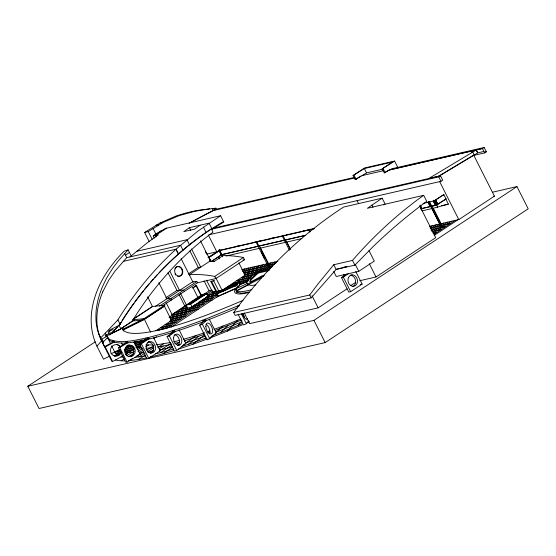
<?xml version="1.0" encoding="UTF-8"?>
<svg xmlns="http://www.w3.org/2000/svg" width="556" height="556" viewBox="0 0 556 556"><rect width="100%" height="100%" fill="white"/><g stroke="black" fill="none" stroke-linecap="round" stroke-linejoin="round"><path stroke-width="0.83" d="M218.793 250.617L218.925 250.2L219.321 250.728L209.112 257.498M219.022 250.561C220.76 250.311 218.939 251.11 218.758 250.367M435.807 200.188L435.306 199.66L435.841 200.167M219.266 250.895L218.911 250.207M220.093 250.005L219.55 249.908L219.898 250.603M433.541 201.369L433.36 200.563L433.548 201.369M219.933 249.832L219.544 249.908L219.71 250.554M208.583 257.122C208.326 258.366 208.896 256.559 208.333 257.852M219.544 249.908L219.808 250.193M250.186 282.128L251.145 279.71L258.179 273.065L269.146 270.536M102.735 291.851L102.728 291.879C97.224 305.049 94.791 320.02 98.905 333.927L100.427 338.25L104.743 346.791M118.345 347.646L126.393 342.857L127.122 341.231L127.859 342.684L119.707 347.542L118.345 347.646L125.705 362.213L127.067 362.102L140.244 354.255L134.052 341.989M102.735 291.865L108.698 280.287L115.155 270.89L126.733 257.664L180.526 245.286L183.042 250.269L182.57 250.381M120.381 323.092L119.067 325.329L108.962 330.389L110.741 333.906L110.262 334.399L117.351 327.136M120.749 323.147L119.067 325.329L120.847 328.839L110.741 333.906M223.54 221.545C207.492 230.9 192.418 241.86 178.469 254.12A386.086 314.008 77 0 0 121.291 322.237L119.088 325.364L120.812 322.508M100.427 338.25L117.928 319.909L119.137 317.872A404.003 328.582 77 0 1 175.988 249.22L197.839 231.136L220.6 215.721L223.797 222.052L212.079 229.1L209.063 223.13L189.353 227.675L183.807 231.63L194.6 229.141L200.146 225.187M121.291 322.237L120.291 323.265M167.036 336.63L172.805 332.314L174.41 330.097L175.147 331.557L169.351 335.893L167.036 336.63L174.396 351.197L176.711 350.461L185.989 343.511L179.018 329.715M218.16 296.133L217.055 293.943L236.689 285.256L239.566 281.76L240.672 283.942L237.794 287.445L218.16 296.133L170.97 327.227M235.209 285.596L235.278 285.499A64.454 10.863 -26.8 0 1 237.419 283.025L229.621 286.069L220.385 292.157L235.209 285.596L235.577 286.326M233.701 312.479L309.727 294.965L317.698 284.311L333.732 264.739L352.504 260.41L353.206 259.582A546.861 444.772 77 0 1 418.251 199.222L423.686 195.316L426.751 201.383L421.358 205.338A695.563 565.716 77 0 0 373.792 245.947L354.888 265.122L336.116 269.451L311.193 297.877L235.167 315.398L233.701 312.479A546.861 444.772 77 0 1 343.664 207.027L382.146 198.158L385.086 203.982L383.744 204.921M238.086 314.244L243.507 324.975L246.371 323.738L248.74 320.784M109.33 356.264L103.506 359.183L96.946 346.193L101.56 340.877L97.738 330.938A214.31 82.962 -48.9 0 1 96.153 322.195L96 319.971A217.354 80.168 -46.7 0 1 96.014 312.924L96.174 310.477A218.55 76.471 -44.5 0 1 97.835 300.601L98.488 298.092A218.195 72.085 -42.3 0 1 100.977 290.447L101.984 287.855A216.486 67.172 -40.1 0 1 105.612 280.148L106.981 277.527A214.22 62.05 -38 0 1 111.728 269.841L113.466 267.234A211.753 56.858 -35.9 0 1 119.304 259.659L128.13 249.846L131.383 256.288M238.232 325.274L242.027 320.937M108.997 333.558L105.181 335.47L105.918 336.922L101.97 338.91L103.444 341.822L102.86 342.475L99.031 334.503M107.6 337.457L102.86 342.475L101.574 339.626M111.151 333.697L120.11 324.224L117.928 319.909M227.334 331.105L237.836 320.166M220.808 332.377L227.974 325.469M209.188 319.012L216.152 332.815L209.716 338.757L207.04 339.785L199.687 325.218L205.518 319.144L239.198 305.313M199.687 325.218L202.356 324.19L206.248 320.597L205.518 319.144L184.154 326.949L165.813 332.877L147.66 337.721L148.396 339.181M207.04 339.785L207.909 338.986M212.385 335.65L209.716 338.062L212.128 337.138A205.275 34.59 -26.8 0 0 227.036 331.23L228.419 330.66A205.275 34.59 -26.8 0 0 242.444 324.787M215.499 332.835L223.06 326.004A171.672 28.926 -26.8 0 0 236.856 320.562L238.037 320.082A172.172 29.009 -26.8 0 0 240.414 319.109M430.851 206.464C426.584 195.441 429.288 207.902 431.38 206.457M219.252 250.485L208.903 257.261L211.113 261.633L221.677 254.599L259.061 246.051M268.819 267.38L270.16 266.831L260.472 247.941M432.151 205.984L431.38 206.457M126.705 257.685L124.669 253.564M129.909 256.948L147.229 242.798L158.453 234.799L153.261 235.987L154.311 238.072M204.177 338.722L206.067 337.11M269.625 269.611L257.81 272.336L250.777 278.98L249.818 281.405L250.395 282.114L261.897 276.026L264.371 275.213M193.001 344.206L204.629 334.74M207.756 332.196L209.042 331.147M188.505 344.247L198.902 336.151A176.085 29.67 -26.8 0 0 204.893 334.093M248.511 280.815L240.672 283.942L236.001 288.682L236.133 290.906L236.821 292.275L241.068 293.165A62.911 10.599 -26.8 0 0 248.81 292.018M182.952 345.283L184.814 343.886M185.426 343.427L195.934 335.553M125.545 255.287L129.43 252.424M184.474 341.28L185.794 340.328M285.638 239.803L284.297 240.345L282.233 235.855M441.812 227.39C440.38 228.453 443.91 226.751 442.381 227.112M151.023 356.862L151.003 356.862A205.101 34.555 -26.8 0 0 162.964 353.776L172.728 346.958M176.217 344.525L179.706 342.093L179.157 342.246A178.789 30.121 -26.8 0 1 174.897 343.393M160.747 352.573L171.936 344.984M382.146 198.158L367.37 208.291L423.686 195.316M149.286 241.679L144.623 232.457L160.114 222.9L176.384 215.888A168.537 156.945 89.1 0 1 200.542 209.932L216.089 208.229L215.575 208.507M133.405 319.088L152.49 306.502L147.611 296.834M397.714 167.266L394.579 161.066L364.541 167.988L353.06 175.55L355.214 179.588L366.543 172.895L383.105 169.08M208.194 257.199L208.66 257.101M208.535 257.47L219.106 250.541L221.309 254.912L221.629 254.738M188.185 274.045L198.235 267.429L200.737 267.193L191.514 248.942M189.255 274.761L210.495 260.764M221.531 254.808L211.19 261.612L208.722 256.921L208.743 257.539M212.906 261.654L214.47 261.292L223.081 255.614L225.291 255.607A200.514 111.666 56.6 0 1 243.417 257.498L244.522 259.68L215.818 278.591L197.512 282.809L162.977 305.564M492.491 192.216L516.969 186.573L528.2 208.806L325.177 342.579L39.031 408.514L27.8 386.281L95.236 341.85M132.856 319.45L152.525 306.495L164.458 305.23L164.798 305.967L144.428 319.387L123.078 329.882L144.143 319.373L164.736 305.849M165.723 297.821L176.947 290.42L183.633 290.176L184.307 291.511M121.771 328.554L121.604 328.228L134.608 319.658M120.603 328.964L131.967 321.514L137.791 312.34A397.227 323.071 77 0 1 212.997 232.172L211.398 228.801A390.333 317.462 77 0 0 158.988 272.864M353.06 175.55L364.333 168.524L392.494 162.039L382.16 168.843L384.307 172.881L391.702 168.788L484.151 147.486L486.319 151.781L484.596 152.914L473.67 155.43M155.339 306.398L192.779 281.732L196.838 281.475L197.512 282.809M159.405 306.141L196.838 281.475M121.604 328.228L123.293 329.02L144.094 318.657L164.458 305.23M194.864 286.423L196.483 285.562L201.633 295.757M194.76 286.694L192.571 287.938L196.483 285.562M189.165 274.768L191.611 274.615A200.514 111.666 56.6 0 1 214.713 276.408L243.417 257.498M210.877 281.51L211.454 281.127L216.604 291.323L219.418 290.677L218.842 291.052L213.692 280.856L210.877 281.51L216.027 291.705L216.604 291.323M382.16 168.843L394.579 161.066M213.692 280.856L214.268 280.481L212.858 280.808M185.961 305.216L202.036 294.624L206.728 293.547L208.201 296.459L192.126 307.051L187.435 308.128L185.961 305.216L190.652 304.139L206.728 293.547M171.741 314.654L184.828 306.022L186.705 305.591L180.478 293.255M201.828 295.16L188.018 304.257L190.861 303.604L204.671 294.506L201.828 295.16L202.196 295.889L204.33 295.396M117.844 355.576L115.113 352.817L119.853 349.641M169.024 317.247L186.705 305.591M203.67 294.416L209.091 290.844L212.093 290.149M189.075 304.528L202.196 295.889M115.822 353.908L120.159 351.051M129.346 344.998L125.406 347.59L132.168 346.034M170.025 318.192L187.08 306.954M206.366 294.249L212.128 290.454M242.194 270.64L244.821 268.909M131.133 345.429L124.572 349.752L132.078 348.021M134.413 343.267L137.693 341.106M187.9 308.024L170.497 319.491L185.516 316.03M212.997 291.483L207.235 295.285L220.002 292.338M243.98 271.071L248.574 268.048M206.512 280.12L212.739 292.463L214.178 291.518M192.967 306.099L195.497 304.431M198.068 302.735L200.695 301.005M202.662 299.712L205.289 297.981M125.044 351.051L132.258 346.291M134.886 344.567L142.1 339.806M193.28 306.092L197.213 303.493L212.232 300.038M198.527 302.631L201.807 300.469L213.073 297.877M202.46 300.038L214.623 292.025M243.799 272.801L252.327 267.179M125.517 352.344L133.391 347.159M135.358 345.86L145.199 339.375M147.66 337.721L148.487 339.118L146.61 339.549L139.507 344.233L146.867 358.794M159.635 329.868L218.946 290.781M244.272 274.101L256.08 266.317M133.864 348.452L126.65 353.213L127.762 352.956M259.833 265.448L163.388 328.999L155.882 330.73L192.619 306.523L203.885 303.923M139.507 344.233L141.384 343.796L149.738 338.298M217.055 293.943L229.371 285.826L239.566 281.76M142.155 348.125L137.895 347.403L140.897 345.429M223.595 291.01L229.989 286.792L237.898 283.636M232.755 284.901L263.593 264.587M147.298 342.823L149.272 341.523M153.609 338.667L156.5 336.755M239.789 281.878L267.346 263.725L241.818 269.604M239.608 283.609L271.099 262.856M242.868 283.067L250.575 277.986M261.077 271.071L268.291 266.317M270.258 265.017L274.852 261.994M265.497 269.764L268.847 267.554L258.179 246.44M269.994 266.797L276.638 262.425M269.243 268.909L271.863 267.179M150.064 357.084L151.454 356.167M171.06 343.247L159.273 351.017L160.225 350.801L153.637 337.763M160.225 350.801L148.744 358.363L141.384 343.796M209.258 234.708L440.998 181.312L442.715 180.179L440.512 175.814L212.149 228.433M436.856 204.914L434.653 200.549L443.841 194.593L435.209 200.195M433.666 200.938L434.215 200.751L436.62 205.074L446.051 198.958L443.764 194.607M446.051 198.958L435.8 205.366M355.757 271.488L362.137 284.109L350.655 291.678L348.772 292.108L341.419 277.541L346.583 274.143M341.419 277.541L343.295 277.11L348.459 273.705M333.725 271.495L336.262 276.52L358.787 271.328L374.285 261.111L369.01 250.666M430.01 227.321L432.533 225.66M430.511 228.599L436.286 224.791M431.463 231.192L443.792 223.06M350.878 285.492L355.826 282.233M432.644 232.019L447.552 222.198M244.279 313.007L249.651 323.641L318.164 307.85L347.041 288.828M451.305 221.33L442.694 227.008L433.548 208.903M434.243 234.18L455.058 220.468M434.139 235.459L457.873 219.822M473.691 155.138L494.409 196.15L458.811 219.606L439.671 181.645M359.774 280.717L376.009 276.978L435.716 237.634L419.669 205.859M27.8 386.281L313.945 320.346L516.969 186.573M144.623 232.457L148.25 231.567L163.082 222.47L179.122 215.645L194.35 211.398L209.633 208.834M153.546 235.626L161.469 230.531M166.779 228.12L155.249 235.535L155.958 236.919M158.995 348.848L163.297 346.089M153.261 235.987L165.396 228.44L220.6 215.721M138.687 359.371L145.672 355.006M149.05 352.893L153.783 349.932M158.516 346.972L163.478 343.872M158.849 282.726L166.946 298.753L168.412 297.856M138.736 357.001L145.019 353.164M147.82 351.461L153.407 348.049M355.214 179.588L361.08 176.064M384.307 172.881L390.048 169.434M484.151 147.486L482.393 148.542L389.937 169.844L482.393 148.542L484.596 152.914M438.809 176.106L472.947 155.583M438.232 176.627L477.764 152.865L483.859 151.454M211.607 229.211L438.747 176.871L440.512 175.814L428.773 178.518L476.29 149.946L477.68 152.914L476.318 150.002M128.985 360.601L132.404 358.564M136.901 355.889L143.601 351.899M146.478 350.19L154.026 345.693M139.056 352.532L143.476 349.953M121.083 360.774L124.53 358.808M128.109 356.771L133.384 353.776M137.909 351.197L142.426 348.626M145.95 346.624L148.709 345.054M126.275 355.764L134.017 351.448M137.534 349.488L140.348 347.924M215.693 208.444L213.428 208.465M435.313 200.195L434.431 200.653M114.133 342.128L112.653 340.432L113.389 341.884L104.465 346.749L105.244 346.965L114.133 342.128L113.396 340.675M121.486 356.375L122.925 355.59M136.623 348.125L137.93 347.417M101.56 340.877L111.819 361.31L112.604 361.532L123.321 355.701M125.475 354.526L126.907 353.741L124.586 349.14M270.411 268.444L257.914 271.328L254.613 273.712A49.665 8.368 -26.8 0 0 247.559 284.081L261.167 277.048L263.6 276.249M114.605 356.014L119.978 352.782L115.704 353.762M214.609 209.758L213.448 210.356A218.571 32.554 -25.1 0 0 190.68 222.386M189.061 223.38A205.505 30.608 -25.1 0 1 213.268 210.613L215.791 209.32L214.032 210.376L354.846 177.934M113.035 329.409L108.135 331.862L109.706 334.969M102.714 342.183L103.444 341.822M111.068 353.811L119.811 349.439M116.628 331.272L114.411 332.071M118.025 330.577L120.694 328.943M126.295 346.207L128.492 345.109M133.551 342.586L136.561 341.085M219.286 250.409L219.703 250.228M420.677 209.056L421.038 208.882M436.634 205.025L437.085 204.803M208.437 257.108L208.173 257.678L208.834 257.643M208.618 257.213L208.25 257.657L208.771 257.414M247.705 283.351L236.001 288.682L236.821 292.275M216.687 297.099L235.702 288.689L234.896 290.1A64.566 10.877 -26.8 0 0 249.06 292.442M221.615 254.766L219.71 250.256M434.451 200.591L433.284 201.084L435.494 205.456L436.238 205.171M421.024 208.91L421.691 208.611M246.725 322.946L248.157 322.327A205.275 34.59 -26.8 0 0 249.588 321.702M237.746 307.711C209.299 319.943 180.269 331.084 150.238 338.792C137.256 341.134 123.14 345.874 110.241 340.863L107.412 337.395M137.895 347.403L140.911 346.138M241.45 321.966L240.268 322.459A188.727 31.796 -26.8 0 1 233.249 325.364L232.088 325.837A188.727 31.796 -26.8 0 1 225.201 328.603L224.068 329.055A188.727 31.796 -26.8 0 1 217.333 331.668L216.228 332.092M247.364 281.663L239.74 284.762M212.941 335.442L214.164 334.969A198.659 33.471 -26.8 0 0 220.357 332.558L221.608 332.064A198.659 33.471 -26.8 0 0 229.204 329.013L230.483 328.492A198.659 33.471 -26.8 0 0 242.152 323.62M223.06 326.004L222.984 326.031A172.172 29.009 -26.8 0 1 214.102 329.34M206.248 320.597L203.607 321.604L202.87 320.145M209.786 330.889L208.722 331.265A172.172 29.009 -26.8 0 1 207.659 331.633M128.13 249.846L124.12 251.229C99.76 274.914 81.301 312.945 96.946 346.193M240.672 283.942L247.656 281.579M198.902 336.151L198.805 336.178A178.789 30.121 -26.8 0 1 192.925 338.111L191.959 338.416A178.789 30.121 -26.8 0 1 186.323 340.168L185.405 340.446A178.789 30.121 -26.8 0 1 184.495 340.717M181.868 346.43L182.938 346.082A198.659 33.471 -26.8 0 0 188.408 344.282L189.52 343.907A198.659 33.471 -26.8 0 0 195.163 341.961L196.31 341.558A198.659 33.471 -26.8 0 0 203.315 339.042L204.497 338.604A198.659 33.471 -26.8 0 0 205.685 338.166M178.427 349.119L179.595 348.744A205.275 34.59 -26.8 0 0 192.835 344.261L194.086 343.823A205.275 34.59 -26.8 0 0 206.86 339.146M186.107 342.684L187.073 342.371A188.727 31.796 -26.8 0 0 192.988 340.439L193.988 340.098A188.727 31.796 -26.8 0 0 200.125 337.992L201.168 337.624A188.727 31.796 -26.8 0 0 205.379 336.123M173.945 348.89L173.514 349.015A198.659 33.471 -26.8 0 1 167.544 350.746L166.571 351.017A198.659 33.471 -26.8 0 1 160.913 352.532L159.996 352.768A198.659 33.471 -26.8 0 1 156.403 353.644L155.527 353.852M433.02 208.34L448.379 204.121L445.815 199.013M423.026 203.454L433.736 200.883M421.622 208.667L421.948 208.535L420.253 205.178M183.202 339.362L184.099 339.111A172.172 29.009 -26.8 0 0 195.413 335.72L196.4 335.407A172.172 29.009 -26.8 0 0 204.518 332.717M336.436 269.236L346.875 266.602M215.186 209.459L354.096 177.454M362.602 175.494L383.306 170.72M471.363 152.386L472.774 152.066L474.164 155.027M484.637 152.163L486.319 151.781M211.398 228.801L212.079 229.1M206.026 232.582L203.517 227.091M136.324 251.381L186.934 239.719L189.513 244.821M123.147 261.396L175.995 249.213L178.469 254.12L175.995 249.213M443.792 194.989L443.584 194.259L443.605 194.885M235.841 246.503L240.908 245.335M252.723 242.611L255.26 242.027M256.948 241.638L260.319 240.859M271.293 238.329L274.671 237.551M286.486 234.834L289.023 234.25M303.368 230.942L305.904 230.358M307.586 229.969L310.964 229.19M428.294 202.155L429.767 201.814M314.154 228.537L219.613 250.325L221.823 254.69L305.765 235.306M219.752 250.568L314.272 228.794M206.603 254.134L216.791 251.785L208.285 234.91M304.931 235.417L285.506 239.893L290.434 249.651M430.156 206.561L421.128 208.646L422.226 210.828L432.082 208.556L438.969 222.191M208.931 257.643L209.063 257.226M441.624 205.678L448.379 204.121M226.111 256.017L259.388 248.351M260.326 248.136L285.666 242.298L284.568 240.109L259.221 245.954L269.889 267.068L272.357 266.505M286.604 242.082L301.811 238.573M493.471 196.365L494.409 196.15M243.021 260.027L244.522 259.68M268.096 263.551L277.854 261.299M429.531 226.348L440.039 223.929L430.858 229.982L441.652 227.494M440.79 223.755L458.992 219.481M430.372 228.043L450.645 223.373M242.479 271.418L274.018 264.149M243.889 273.059L268.951 267.283M445.87 226.521L442.59 227.279L431.922 206.158L436.293 205.15L434.083 200.779M432.45 231.505L441.464 229.426M244.557 274.873L259.576 271.418M436.87 232.45L433.117 233.318L441.547 227.765L430.879 206.644M241.464 277.555L254.231 274.615M236.87 280.585L251.138 277.298M232.283 283.609L248.984 279.758M227.689 286.632L230.691 285.944M239.65 283.88L242.451 283.233M170.178 300.177L171.679 299.83L171.005 298.496L166.946 298.753M223.095 289.662L224.596 289.315M212.739 292.463L216.027 291.705M218.842 291.052L222.129 290.295L215.895 277.958M164.798 305.967L164.326 306.078L171.561 320.395L170.06 320.742M206.227 296.911L208.201 296.459M206.401 297.446L217.66 294.847L167.141 328.137L164.138 328.825M343.566 267.311L346.833 266.553M184.078 306.523L185.954 306.092M179.484 309.546L187.574 307.683M143.844 319.519L144.553 319.144M174.89 312.576L199.291 306.954M172.172 315.169L198.457 309.115M352.059 274.907L350.183 275.338L350.634 275.289A5.796 4.712 77 0 1 355.555 280.537A5.796 4.712 77 0 1 352.302 286.639M121.646 328.311L122.223 328.179A181.277 30.545 -26.8 0 0 243.041 300.351M169.83 317.678L186.35 313.869M169.656 321.653L180.922 319.054M165.062 324.676L176.328 322.084M160.475 327.706L171.734 325.107M360.253 284.547L362.137 284.109M122.445 328.617L122.223 328.179L106.669 335.935L109.504 339.403C121.82 344.192 135.33 340.084 147.75 337.666M134.503 343.525L144.268 341.28M135.171 345.345L140.425 344.129L135.831 347.159L139.584 346.291M114.779 352.011L120.061 350.787M125.232 351.566L134.024 349.543L126.518 353.63L126.907 353.741M117.441 355.333L119.137 354.936M159.336 350.016L161.546 349.515A188.727 31.796 -26.8 0 0 167.21 348.139L168.044 347.924A188.727 31.796 -26.8 0 0 172.325 346.777M170.317 342.559L156.507 344.803M153.053 351.281L147.688 352.143M145.804 355.896L134.427 357.452M157.424 347.152L168.44 344.977A178.789 30.121 -26.8 0 0 171.609 344.22M153.769 347.667L145.971 348.244M132.995 319.825L144.094 318.657L150.62 332.189M144.157 352.573L139.354 352.928M160.114 222.9L162.672 222.671M156.034 225.11L158.655 224.874M132.634 320.958L140.932 320.228M214.665 208.347L216.089 208.229M128.248 360.663L130.097 360.51A205.275 34.59 -26.8 0 0 138.242 359.447L140.466 359.065A205.275 34.59 -26.8 0 0 146.742 357.821M139.556 354.311L140.244 354.255M209.348 261.522L214.47 261.292M153.227 345.047L145.929 344.776M255.857 284.818A49.665 8.368 -26.8 0 1 251.43 285.409L247.948 284.853L236.133 290.906L240.331 291.712A62.911 10.599 -26.8 0 0 251.875 289.593M237.766 305.925L239.205 306.022M133.642 352.831L129.346 352.087M122.904 329.534L123.599 329.625M123.856 357.383L120.965 356.82M428.377 202.558L428.03 201.87L428.634 202.217M115.446 359.982L116.364 360.205A205.275 34.59 -26.8 0 0 120.214 360.726L121.66 360.802A205.275 34.59 -26.8 0 0 124.794 360.83M383.098 168.628L385.245 172.666M353.998 175.335L356.153 179.373M438.747 176.871L440.998 181.312M435.682 199.965L437.892 204.337L435.612 199.979M434.806 200.445L437.016 204.816M434.646 200.521L436.856 204.893M436.62 205.074L437.718 207.263M434.243 200.709L436.453 205.081M433.367 201.029L435.577 205.393L421.858 208.597L420.121 205.171M431.699 206.29L429.489 201.918L431.574 206.359M430.983 206.373L431.72 207.833M364.333 168.524L366.543 172.895M371.86 205.067L373 207.319M357.049 200.633L358.599 203.704M369.309 263.704L376.009 276.978M355.381 264.587L358.787 271.328M352.504 260.41L354.888 265.122M343.733 274.657L344.511 276.193M343.295 277.11L350.655 291.678M333.732 264.739L336.116 269.451M309.324 229.607L310.429 231.796M308.51 229.795L309.616 231.984M286.75 241.888L290.183 248.678M283.046 235.668L285.249 240.032M284.464 240.38L289.412 250.186M312.027 295.702L318.164 307.85M309.727 294.965L311.193 297.877M313.945 320.346L325.177 342.579M256.761 241.721L258.971 246.093M261.299 252.139L264.364 258.199M255.948 241.909L258.158 246.28M261.897 276.026L262.265 276.756M261.167 277.048L261.535 277.778L236.654 290.941L237.391 292.4M257.81 272.336L258.179 273.065M214.838 208.34L215.429 209.508L214.922 209.793L214.22 208.403M212.246 208.583L213.268 210.613M238.858 262.828L245.092 275.164M247.795 284.123L248.164 284.853M221.677 254.599L222.782 256.789M219.182 250.527L221.392 254.891M236.689 285.256L237.794 287.445M218.418 256.754L219.523 258.936M229.621 286.069L229.989 286.792M241.339 313.772L246.371 323.738M200.424 240.817L210.926 261.619M205.414 251.736L206.193 253.279M209.313 259.457L210.092 261.007M214.713 276.408L215.818 278.591M189.353 227.675L190.757 230.455M189.895 250.916L198.235 267.429M204.031 280.822L209.091 290.844M196.018 285.673L201.168 295.868M181.173 258.755L193.147 282.462M193.036 287.834L198.186 298.03M202.356 324.19L209.716 338.757M153.067 228.44L156.007 234.257M190.652 304.139L192.126 307.051M169.927 271.342L179.574 290.434M148.25 231.567L152.135 239.254M168.002 272.711L176.947 290.42M178.99 294.458L184.828 306.022M166.126 302.714L172.353 315.05M172.075 330.855L172.805 332.314M169.351 335.893L176.711 350.461M144.428 319.387L144.094 318.657M145.874 338.097L146.61 339.549M123.293 329.02L123.661 329.743M125.663 341.398L126.393 342.857M121.486 343.01L122.647 345.311M119.707 347.542L127.067 362.102M105.216 333.051L110.505 343.525M111.666 345.825L115.113 352.817M105.244 346.965L112.604 361.532M213.796 208.444L214.512 209.973M173.854 350.565A205.275 34.59 -26.8 0 1 162.964 353.776M109.831 356.799A205.275 34.59 -26.8 0 1 109.4 356.174M179.505 344.72A188.727 31.796 -26.8 0 1 177.67 345.262M122.118 320.437A390.333 317.462 77 0 1 133.961 303.069M134.983 301.679A390.333 317.462 77 0 1 141.773 292.803M142.301 292.129A390.333 317.462 77 0 1 143.372 290.795M144.449 289.467A390.333 317.462 77 0 1 149.369 283.581M150.481 282.288A390.333 317.462 77 0 1 153.282 279.098M154.408 277.84A390.333 317.462 77 0 1 157.258 274.713M123.661 331.07A181.277 30.545 -26.8 0 1 122.959 329.638M241.318 320.054A178.789 30.121 -26.8 0 1 236.675 321.966L235.529 322.438A178.789 30.121 -26.8 0 1 228.69 325.184L227.564 325.628A178.789 30.121 -26.8 0 1 220.885 328.221L219.787 328.645A178.789 30.121 -26.8 0 1 215.443 330.278M210.105 332.238A178.789 30.121 -26.8 0 1 208.007 332.988M179.685 340.307A172.172 29.009 -26.8 0 1 173.833 341.766M247.413 318.512A5.796 1.918 66.6 0 1 242.638 314.349M243.035 313.57A5.796 1.918 66.6 0 1 244.466 317.671M206.359 324.454A5.796 2.905 68.9 0 1 209.654 333.92M174.751 334.809A5.796 3.941 72.3 0 1 179.157 339.41A5.796 3.941 72.3 0 1 177.934 345.54M148.702 341.996A5.796 4.712 77 0 1 153.623 347.236A5.796 4.712 77 0 1 150.37 353.338M127.324 345.373A5.796 5.282 85.4 0 1 133.739 349.668A5.796 5.282 85.4 0 1 129.909 356.639M121.437 352.031A5.796 5.616 -74.2 0 1 113.452 355.513A5.796 5.616 -74.2 0 1 111.624 346.888A5.796 5.616 -74.2 0 1 120.249 346.402M117.017 344.602A5.796 5.616 -74.2 0 1 120.304 347.41M120.659 351.809A5.796 5.616 -74.2 0 1 113.577 355.666M175.07 268.034A4.969 4.038 77 0 1 182.076 270.091A4.969 4.038 77 0 1 177.635 276.228M175.696 274.991A4.969 4.038 77 0 1 174.959 273.99M348.494 277.507L348.07 278.862A5.796 4.712 77 0 0 352.129 286.208A5.796 4.712 77 0 0 357.501 281.35A5.796 4.712 77 0 0 352.511 274.859L350.162 275.498L348.494 277.507M428.19 202.217L430.302 206.651L428.19 202.217M205.845 326.365A5.796 2.905 68.9 0 0 211.162 333.961A5.796 2.905 68.9 0 0 210.766 325.17A5.796 2.905 68.9 0 0 205.845 326.365M173.555 337.819A5.796 3.941 72.3 0 0 179.317 345.255A5.796 3.941 72.3 0 0 180.137 336.032A5.796 3.941 72.3 0 0 173.555 337.819M146.562 344.206A5.796 4.712 77 0 0 151.023 353.039A5.796 4.712 77 0 0 154.825 344.65A5.796 4.712 77 0 0 146.562 344.206M125.441 347.854A5.796 5.282 85.4 0 0 129.902 356.688A5.796 5.282 85.4 0 0 134.587 348.146A5.796 5.282 85.4 0 0 125.441 347.854M174.987 268.958A4.969 4.038 77 0 0 179.171 276.262A4.969 4.038 77 0 0 182.027 268.805A4.969 4.038 77 0 0 174.987 268.958"/></g></svg>
